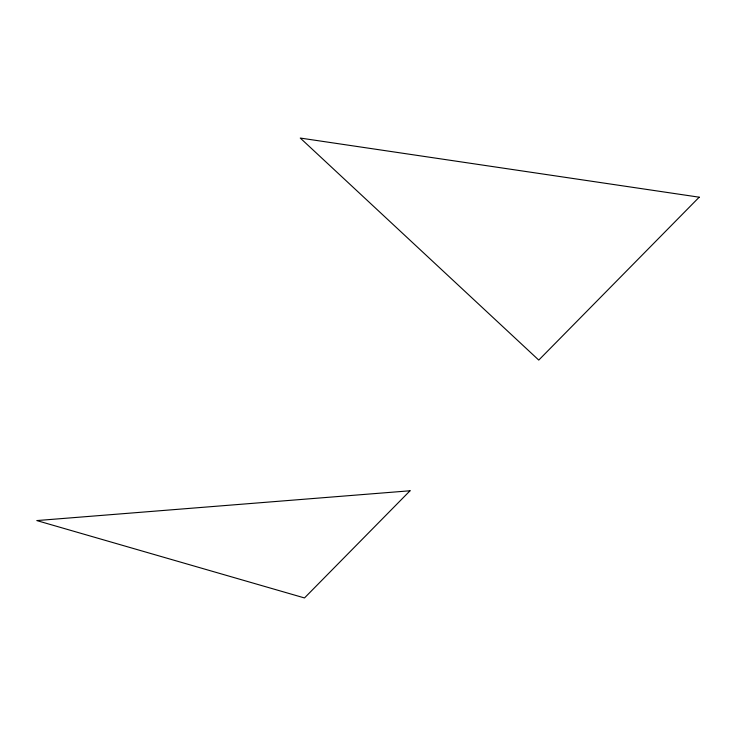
<?xml version="1.0" encoding="UTF-8"?>
<svg xmlns="http://www.w3.org/2000/svg" width="736" height="736" viewBox="0 0 736 736"><rect width="100%" height="100%" fill="white"/><g stroke="black" fill="none" stroke-linecap="round" stroke-linejoin="round"><path stroke-width="1.1" d="M410.044 490.774L304.492 597.945L36.8 520.573L410.044 490.774M699.2 197.193L538.761 360.088L300.27 138.055L699.2 197.193"/></g></svg>
